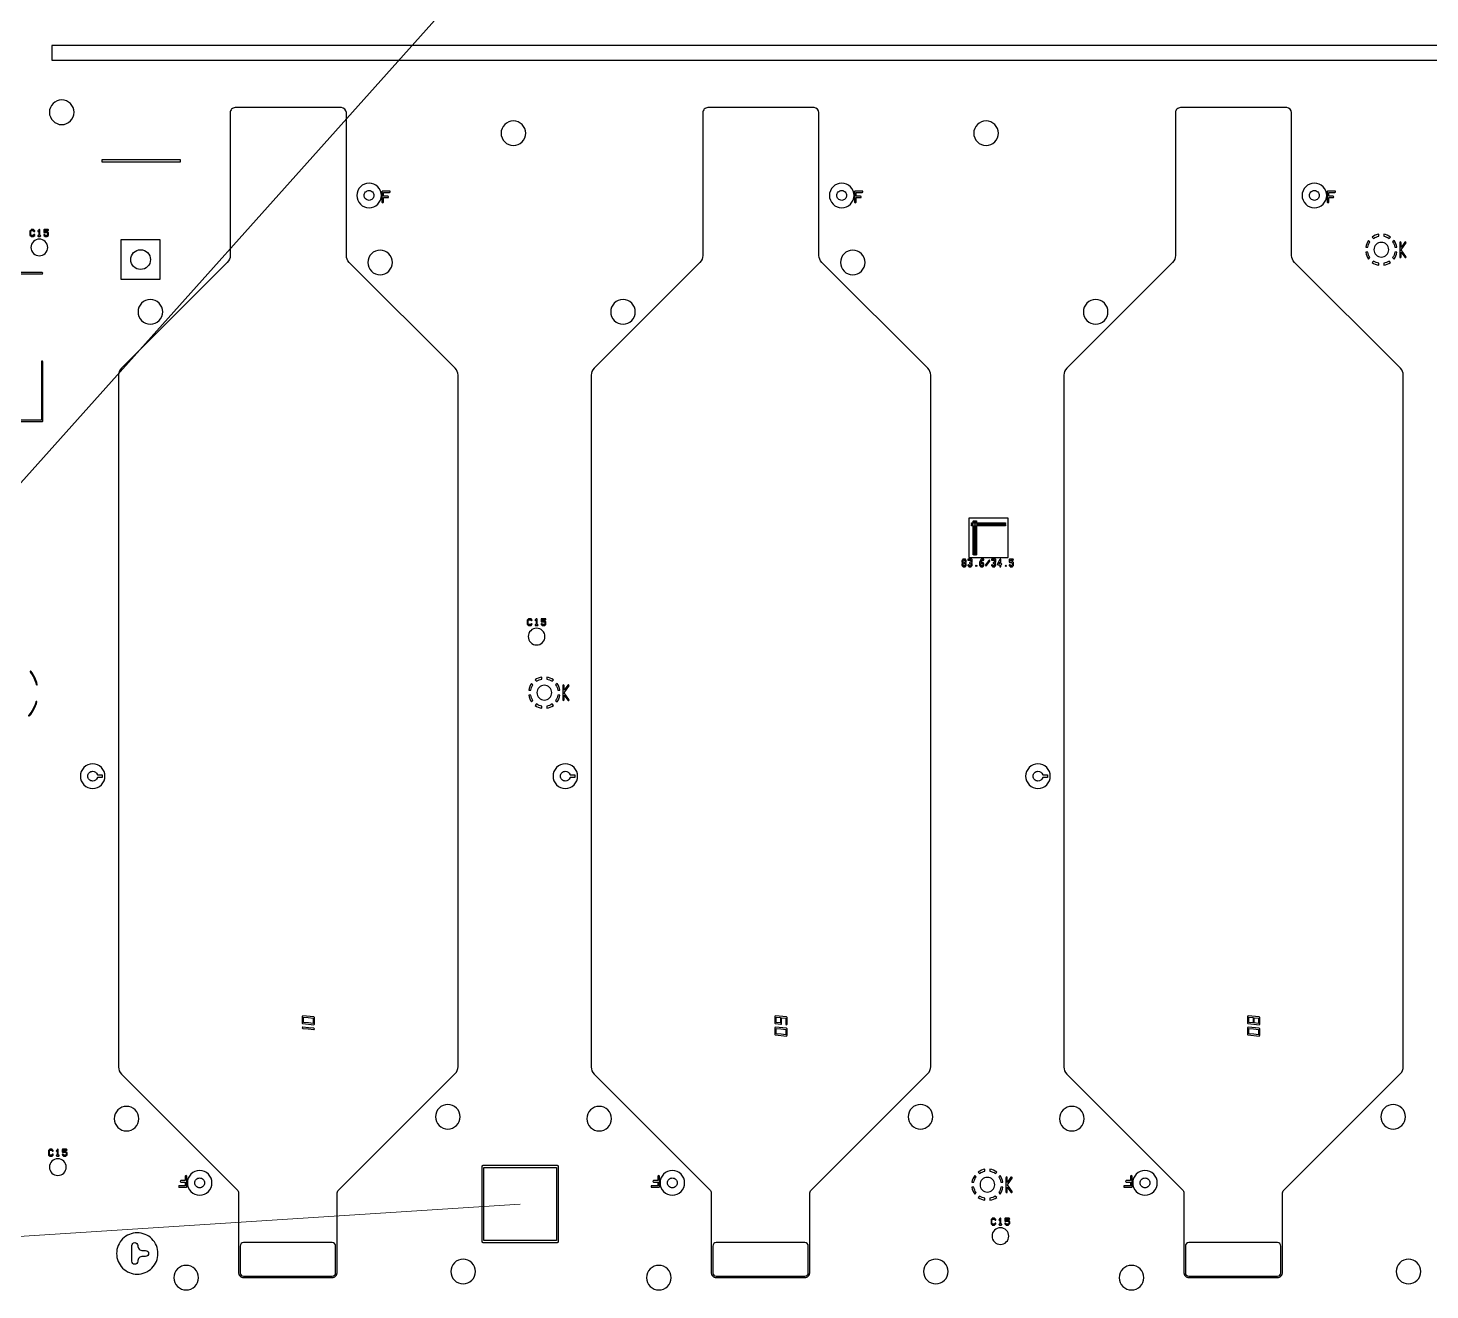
# Model space of a CAD drawing. Extents: x 2864 to 3941, y 2420 to 3182.
# Drawn here: x 3542.5 to 3684.9, y 2778.5 to 2906.7 of the extents above; entities that cross this region are included whole.
import ezdxf

# ---------------------------------------------------------------- set-up
doc = ezdxf.new("R2010")
doc.units = 0
doc.layers.add('btr2_panel_layer1', color=7, linetype='Continuous')
doc.layers.add('susa-b_layer0', color=1, linetype='Continuous')
doc.layers.add('備註', color=1, linetype='Continuous', lineweight=0)

msp = doc.modelspace()

# ---------------------------------------------------------------- linework, layer by layer
at = {"layer": 'btr2_panel_layer1'}
for p, q in [((3543.63496, 2885.52767), (3543.7343, 2885.52767)), ((3678.77217, 2884.97334), (3678.62873, 2885.11678)), ((3679.67299, 2885.55358), (3679.67299, 2885.75643)), ((3678.62874, 2883.23538), (3678.77217, 2883.37882)), ((3641.09293, 2852.29758), (3641.17168, 2852.44634)), ((3641.17168, 2852.29758), (3641.09293, 2852.29758)), ((3641.17168, 2852.44634), (3641.17168, 2852.29758)), ((3594.13839, 2845.98706), (3594.23773, 2845.98706)), ((3594.67299, 2840.55358), (3594.67299, 2840.75643)), ((3593.77217, 2839.97334), (3593.62873, 2840.11678)), ((3593.62874, 2838.23538), (3593.77217, 2838.37882)), ((3545.51284, 2792.08404), (3545.61218, 2792.08404)), ((3639.67299, 2790.55358), (3639.67299, 2790.75643)), ((3638.77217, 2789.97334), (3638.62873, 2790.11678)), ((3638.62874, 2788.23538), (3638.77217, 2788.37882)), ((3641.23583, 2785.07823), (3641.33517, 2785.07823))]:
    msp.add_line(p, q, dxfattribs=at)
at = {"layer": 'btr2_panel_layer1', "linetype": 'Continuous'}
for points in [[(3784.92299, 2903.42608), (3784.92299, 2904.92608), (3544.92299, 2904.92608), (3544.92299, 2903.42608)], [(3557.9889, 2893.11439), (3557.9889, 2893.31439), (3549.9889, 2893.31439), (3549.9889, 2893.11439)], [(3555.92299, 2881.17608), (3555.92299, 2885.17608), (3551.92299, 2885.17608), (3551.92299, 2881.17608)], [(3642.03327, 2852.89242), (3642.03327, 2856.89242), (3638.03327, 2856.89242), (3638.03327, 2852.89242)], [(3638.60918, 2856.31611), (3638.60918, 2856.35062), (3638.57467, 2856.35062), (3638.57467, 2856.31611)], [(3638.60918, 2856.19801), (3638.60918, 2856.23252), (3638.57467, 2856.23252), (3638.57467, 2856.19801)], [(3638.72728, 2856.31611), (3638.72728, 2856.35062), (3638.69277, 2856.35062), (3638.69277, 2856.31611)], [(3638.72728, 2856.19801), (3638.72728, 2856.23252), (3638.69277, 2856.23252), (3638.69277, 2856.19801)], [(3637.65115, 2852.48179), (3637.60059, 2852.41016), (3637.50383, 2852.41016), (3637.45327, 2852.48179), (3637.45327, 2852.55629), (3637.50383, 2852.62791), (3637.60059, 2852.62791), (3637.65115, 2852.55629)], [(3637.65115, 2852.14404), (3637.60059, 2852.07242), (3637.50383, 2852.07242), (3637.45327, 2852.14404), (3637.45327, 2852.21854), (3637.50383, 2852.29016), (3637.60059, 2852.29016), (3637.65115, 2852.21854)], [(3639.45115, 2852.14404), (3639.40059, 2852.07242), (3639.30383, 2852.07242), (3639.25327, 2852.14404), (3639.25327, 2852.29016), (3639.40059, 2852.29016), (3639.45115, 2852.21854)], [(3571.44865, 2805.56919), (3570.9655, 2805.61674), (3570.47011, 2805.6655), (3570.47011, 2806.20513), (3570.95309, 2806.1576), (3570.95326, 2806.15758), (3571.44865, 2806.10882)], [(3618.89688, 2805.62349), (3618.47011, 2805.6655), (3618.47011, 2806.20513), (3618.89688, 2806.16313)], [(3666.89688, 2805.62349), (3666.47011, 2805.6655), (3666.47011, 2806.20513), (3666.89688, 2806.16313)], [(3667.44865, 2805.56919), (3667.02188, 2805.61119), (3667.02188, 2806.15083), (3667.44865, 2806.10882)], [(3619.44865, 2804.41919), (3618.9655, 2804.46674), (3618.47011, 2804.5155), (3618.47011, 2805.05513), (3618.95309, 2805.0076), (3618.95326, 2805.00758), (3619.44865, 2804.95882)], [(3667.44865, 2804.41919), (3666.9655, 2804.46674), (3666.47011, 2804.5155), (3666.47011, 2805.05513), (3666.95309, 2805.0076), (3666.95326, 2805.00758), (3667.44865, 2804.95882)], [(3596.16995, 2783.51943), (3588.76995, 2783.51943), (3588.76995, 2790.91943), (3596.16995, 2790.91943)]]:
    msp.add_lwpolyline(points, close=True, dxfattribs=at)
for points in [[(3547.1644, 2898.14506, 0.414215), (3545.9144, 2899.39506, 0.414215), (3544.6644, 2898.14506, 0.414215), (3545.9144, 2896.89506, 0.414215)], [(3586.16006, 2801.17197), (3586.16006, 2871.43116, 0.198849), (3585.8672, 2872.13805), (3575.11182, 2882.89342, -0.198916), (3574.81896, 2883.60056), (3574.81896, 2898.11361, 0.414068), (3574.31884, 2898.61348), (3563.52384, 2898.61348, 0.414218), (3563.02396, 2898.11361), (3563.02396, 2883.60056, -0.198916), (3562.7311, 2882.89342), (3551.97877, 2872.14109, 0.198916), (3551.68591, 2871.43396), (3551.68591, 2801.13412, 0.198917), (3551.97877, 2800.42699), (3563.73302, 2788.67273, -0.198625), (3563.87918, 2788.31957), (3563.87918, 2780.23882, 0.414364), (3564.37931, 2779.73869), (3573.37929, 2779.73869, 0.414217), (3573.87916, 2780.23882), (3573.87916, 2788.26978, -0.198853), (3574.02562, 2788.62326), (3585.8672, 2800.46483, 0.198917)], [(3593.03473, 2896.01539, 0.414215), (3591.78473, 2897.26539, 0.414215), (3590.53473, 2896.01539, 0.414215), (3591.78473, 2894.76539, 0.414215)], [(3634.16006, 2801.17197), (3634.16006, 2871.43116, 0.198849), (3633.8672, 2872.13805), (3623.11182, 2882.89342, -0.198916), (3622.81896, 2883.60056), (3622.81896, 2898.11361, 0.414068), (3622.31884, 2898.61348), (3611.52384, 2898.61348, 0.414218), (3611.02396, 2898.11361), (3611.02396, 2883.60056, -0.198916), (3610.7311, 2882.89342), (3599.97877, 2872.14109, 0.198916), (3599.68591, 2871.43396), (3599.68591, 2801.13412, 0.198917), (3599.97877, 2800.42699), (3611.73302, 2788.67273, -0.198625), (3611.87918, 2788.31957), (3611.87918, 2780.23882, 0.414364), (3612.37931, 2779.73869), (3621.37929, 2779.73869, 0.414217), (3621.87916, 2780.23882), (3621.87916, 2788.26978, -0.198853), (3622.02562, 2788.62326), (3633.8672, 2800.46483, 0.198917)], [(3641.03473, 2896.01539, 0.414215), (3639.78473, 2897.26539, 0.414215), (3638.53473, 2896.01539, 0.414215), (3639.78473, 2894.76539, 0.414215)], [(3682.16006, 2801.17197), (3682.16006, 2871.43116, 0.198849), (3681.8672, 2872.13805), (3671.11182, 2882.89342, -0.198916), (3670.81896, 2883.60056), (3670.81896, 2898.11361, 0.414068), (3670.31884, 2898.61348), (3659.52384, 2898.61348, 0.414218), (3659.02396, 2898.11361), (3659.02396, 2883.60056, -0.198916), (3658.7311, 2882.89342), (3647.97877, 2872.14109, 0.198916), (3647.68591, 2871.43396), (3647.68591, 2801.13412, 0.198917), (3647.97877, 2800.42699), (3659.73302, 2788.67273, -0.198625), (3659.87918, 2788.31957), (3659.87918, 2780.23882, 0.414364), (3660.37931, 2779.73869), (3669.37929, 2779.73869, 0.414217), (3669.87916, 2780.23882), (3669.87916, 2788.26978, -0.198853), (3670.02562, 2788.62326), (3681.8672, 2800.46483, 0.198917)], [(3578.37788, 2889.69478, 0.414215), (3577.12788, 2890.94478, 0.414215), (3575.87788, 2889.69478, 0.414215), (3577.12788, 2888.44478, 0.414215)], [(3577.62788, 2889.69478, -0.414217), (3577.12788, 2889.19478, -0.414217), (3576.62788, 2889.69478, -0.414217), (3577.12788, 2890.19478, -0.414217)], [(3626.37788, 2889.69478, 0.414215), (3625.12788, 2890.94478, 0.414215), (3623.87788, 2889.69478, 0.414215), (3625.12788, 2888.44478, 0.414215)], [(3625.62788, 2889.69478, -0.414217), (3625.12788, 2889.19478, -0.414217), (3624.62788, 2889.69478, -0.414217), (3625.12788, 2890.19478, -0.414217)], [(3674.37788, 2889.69478, 0.414215), (3673.12788, 2890.94478, 0.414215), (3671.87788, 2889.69478, 0.414215), (3673.12788, 2888.44478, 0.414215)], [(3673.62788, 2889.69478, -0.414217), (3673.12788, 2889.19478, -0.414217), (3672.62788, 2889.69478, -0.414217), (3673.12788, 2890.19478, -0.414217)], [(3543.16899, 2885.64165, 1), (3543.09828, 2885.71236), (3543.01359, 2885.62767), (3542.85633, 2885.62767), (3542.78629, 2885.69772), (3542.78629, 2886.05365), (3542.85633, 2886.12369), (3543.01359, 2886.12369), (3543.09828, 2886.039, 1), (3543.16899, 2886.10971), (3543.06981, 2886.20889, 0.200121), (3543.0343, 2886.22369), (3542.83562, 2886.22369, 0.200121), (3542.80011, 2886.20889), (3542.70109, 2886.10987, 0.200121), (3542.68629, 2886.07436), (3542.68629, 2885.67701, 0.200121), (3542.70109, 2885.6415), (3542.80011, 2885.54247, 0.200121), (3542.83562, 2885.52767), (3543.0343, 2885.52767, 0.200121), (3543.06981, 2885.54247)], [(3544.58364, 2885.67701), (3544.58364, 2885.87568, 0.200121), (3544.56884, 2885.91119), (3544.46981, 2886.01022, 0.200121), (3544.4343, 2886.02502), (3544.18629, 2886.02502), (3544.18629, 2886.12369), (3544.53364, 2886.12369, 1), (3544.53364, 2886.22369), (3544.13629, 2886.22369, 0.414253), (3544.08629, 2886.17369), (3544.08629, 2885.97502, 0.414253), (3544.13629, 2885.92502), (3544.41359, 2885.92502), (3544.48364, 2885.85497), (3544.48364, 2885.69772), (3544.41359, 2885.62767), (3544.25633, 2885.62767), (3544.17164, 2885.71236, 1), (3544.10093, 2885.64165), (3544.20011, 2885.54247, 0.200121), (3544.23562, 2885.52767), (3544.4343, 2885.52767, 0.200121), (3544.46981, 2885.54247), (3544.56884, 2885.6415, 0.200121)], [(3544.49026, 2884.41102, 0.414215), (3543.64026, 2885.26102, 0.414215), (3542.79026, 2884.41102, 0.414215), (3543.64026, 2883.56102, 0.414215)], [(3680.67299, 2884.17608, 0.414216), (3679.92299, 2884.92608, 0.414216), (3679.17299, 2884.17608, 0.414216), (3679.92299, 2883.42608, 0.414216)], [(3554.92299, 2883.17608, -0.414216), (3553.92299, 2882.17608, -0.414216), (3552.92299, 2883.17608, -0.414216), (3553.92299, 2884.17608, -0.414216)], [(3579.49662, 2882.88402, 0.414215), (3578.24662, 2884.13402, 0.414215), (3576.99662, 2882.88402, 0.414215), (3578.24662, 2881.63402, 0.414215)], [(3627.49662, 2882.88402, 0.414215), (3626.24662, 2884.13402, 0.414215), (3624.99662, 2882.88402, 0.414215), (3626.24662, 2881.63402, 0.414215)], [(3556.16743, 2877.8672, 0.414215), (3554.91743, 2879.1172, 0.414215), (3553.66743, 2877.8672, 0.414215), (3554.91743, 2876.6172, 0.414215)], [(3604.16743, 2877.8672, 0.414215), (3602.91743, 2879.1172, 0.414215), (3601.66743, 2877.8672, 0.414215), (3602.91743, 2876.6172, 0.414215)], [(3652.16743, 2877.8672, 0.414215), (3650.91743, 2879.1172, 0.414215), (3649.66743, 2877.8672, 0.414215), (3650.91743, 2876.6172, 0.414215)], [(3641.72957, 2856.11442), (3638.81087, 2856.11442), (3638.81087, 2853.19571, -1), (3638.72728, 2853.19571), (3638.72728, 2856.11442), (3638.69277, 2856.11442), (3638.69277, 2853.19571, -1), (3638.60918, 2853.19571), (3638.60918, 2856.11442), (3638.57467, 2856.11442), (3638.57467, 2853.19571, -1), (3638.49108, 2853.19571), (3638.49108, 2856.11442), (3638.33337, 2856.11442, -1), (3638.33337, 2856.19801), (3638.49108, 2856.19801), (3638.49108, 2856.23252), (3638.33337, 2856.23252, -1), (3638.33337, 2856.31611), (3638.49108, 2856.31611), (3638.49108, 2856.35062), (3638.33337, 2856.35062, -1), (3638.33337, 2856.43421), (3638.49108, 2856.43421), (3638.49108, 2856.59192, -1), (3638.57467, 2856.59192), (3638.57467, 2856.43421), (3638.60918, 2856.43421), (3638.60918, 2856.59192, -1), (3638.69277, 2856.59192), (3638.69277, 2856.43421), (3638.72728, 2856.43421), (3638.72728, 2856.59192, -1), (3638.81087, 2856.59192), (3638.81087, 2856.43421), (3641.72957, 2856.43421, -1), (3641.72957, 2856.35062), (3638.81087, 2856.35062), (3638.81087, 2856.31611), (3641.72957, 2856.31611, -1), (3641.72957, 2856.23252), (3638.81087, 2856.23252), (3638.81087, 2856.19801), (3641.72957, 2856.19801, -1)], [(3637.77115, 2852.125), (3637.77115, 2852.23758, 0.156474), (3637.75996, 2852.27247), (3637.70512, 2852.35016), (3637.75996, 2852.42786, 0.156461), (3637.77115, 2852.46275), (3637.77115, 2852.57533, 0.156474), (3637.75996, 2852.61022), (3637.6809, 2852.72222, 0.245285), (3637.63168, 2852.74791), (3637.47274, 2852.74791, 0.245298), (3637.42352, 2852.72222), (3637.34446, 2852.61022, 0.156461), (3637.33327, 2852.57533), (3637.33327, 2852.46275, 0.156474), (3637.34446, 2852.42786), (3637.3993, 2852.35016), (3637.34446, 2852.27247, 0.156461), (3637.33327, 2852.23758), (3637.33327, 2852.125, 0.156474), (3637.34446, 2852.09011), (3637.42352, 2851.9781, 0.245285), (3637.47274, 2851.95242), (3637.63168, 2851.95242, 0.245298), (3637.6809, 2851.9781), (3637.75996, 2852.09011, 0.156461)], [(3638.37115, 2852.125), (3638.37115, 2852.23758, 0.156474), (3638.35996, 2852.27247), (3638.30512, 2852.35016), (3638.35996, 2852.42786, 0.156461), (3638.37115, 2852.46275), (3638.37115, 2852.68791, 0.414245), (3638.31115, 2852.74791), (3637.99327, 2852.74791, 1), (3637.99327, 2852.62791), (3638.25115, 2852.62791), (3638.25115, 2852.48179), (3638.20059, 2852.41016), (3638.15221, 2852.41016, 1), (3638.15221, 2852.29016), (3638.20059, 2852.29016), (3638.25115, 2852.21854), (3638.25115, 2852.14404), (3638.20059, 2852.07242), (3638.10383, 2852.07242), (3638.04229, 2852.1596, 1), (3637.94425, 2852.0904), (3638.02352, 2851.9781, 0.245285), (3638.07274, 2851.95242), (3638.23168, 2851.95242, 0.245298), (3638.2809, 2851.9781), (3638.35996, 2852.09011, 0.156461)], [(3640.16017, 2852.54073, 1), (3640.06213, 2852.60993), (3639.74425, 2852.1596, 1), (3639.84229, 2852.0904)], [(3640.77115, 2852.125), (3640.77115, 2852.23758, 0.156474), (3640.75996, 2852.27247), (3640.70512, 2852.35016), (3640.75996, 2852.42786, 0.156461), (3640.77115, 2852.46275), (3640.77115, 2852.68791, 0.414245), (3640.71115, 2852.74791), (3640.39327, 2852.74791, 1), (3640.39327, 2852.62791), (3640.65115, 2852.62791), (3640.65115, 2852.48179), (3640.60059, 2852.41016), (3640.55221, 2852.41016, 1), (3640.55221, 2852.29016), (3640.60059, 2852.29016), (3640.65115, 2852.21854), (3640.65115, 2852.14404), (3640.60059, 2852.07242), (3640.50383, 2852.07242), (3640.44229, 2852.1596, 1), (3640.34425, 2852.0904), (3640.42352, 2851.9781, 0.245285), (3640.47274, 2851.95242), (3640.63168, 2851.95242, 0.245298), (3640.6809, 2851.9781), (3640.75996, 2852.09011, 0.156461)], [(3641.31115, 2852.17758, 1), (3641.31115, 2852.29758), (3641.29168, 2852.29758), (3641.29168, 2852.68791, 0.782945), (3641.17859, 2852.71586), (3640.94031, 2852.26578, 0.565966), (3640.99327, 2852.17758), (3641.17168, 2852.17758), (3641.17168, 2852.01242, 1), (3641.29168, 2852.01242), (3641.29168, 2852.17758)], [(3642.57115, 2852.125), (3642.57115, 2852.35016, 0.156474), (3642.55996, 2852.38505), (3642.4809, 2852.49706, 0.245285), (3642.43168, 2852.52275), (3642.25327, 2852.52275), (3642.25327, 2852.62791), (3642.51115, 2852.62791, 1), (3642.51115, 2852.74791), (3642.19327, 2852.74791, 0.414245), (3642.13327, 2852.68791), (3642.13327, 2852.46275, 0.414245), (3642.19327, 2852.40275), (3642.40059, 2852.40275), (3642.45115, 2852.33112), (3642.45115, 2852.14404), (3642.40059, 2852.07242), (3642.30383, 2852.07242), (3642.24229, 2852.1596, 1), (3642.14425, 2852.0904), (3642.22352, 2851.9781, 0.245285), (3642.27274, 2851.95242), (3642.43168, 2851.95242, 0.245298), (3642.4809, 2851.9781), (3642.55996, 2852.09011, 0.156461)], [(3593.67242, 2846.10105, 1), (3593.60171, 2846.17176), (3593.51702, 2846.08706), (3593.35977, 2846.08706), (3593.28972, 2846.15711), (3593.28972, 2846.51304), (3593.35977, 2846.58309), (3593.51702, 2846.58309), (3593.60171, 2846.4984, 1), (3593.67242, 2846.56911), (3593.57324, 2846.66829, 0.200121), (3593.53773, 2846.68309), (3593.33906, 2846.68309, 0.200121), (3593.30355, 2846.66829), (3593.20452, 2846.56926, 0.200121), (3593.18972, 2846.53375), (3593.18972, 2846.1364, 0.200121), (3593.20452, 2846.10089), (3593.30355, 2846.00186, 0.200121), (3593.33906, 2845.98706), (3593.53773, 2845.98706, 0.200121), (3593.57324, 2846.00186)], [(3595.08707, 2846.1364), (3595.08707, 2846.33508, 0.200121), (3595.07227, 2846.37059), (3594.97324, 2846.46961, 0.200121), (3594.93773, 2846.48441), (3594.68972, 2846.48441), (3594.68972, 2846.58309), (3595.03707, 2846.58309, 1), (3595.03707, 2846.68309), (3594.63972, 2846.68309, 0.414253), (3594.58972, 2846.63309), (3594.58972, 2846.43441, 0.414253), (3594.63972, 2846.38441), (3594.91702, 2846.38441), (3594.98707, 2846.31437), (3594.98707, 2846.15711), (3594.91702, 2846.08706), (3594.75977, 2846.08706), (3594.67507, 2846.17176, 1), (3594.60436, 2846.10105), (3594.70355, 2846.00186, 0.200121), (3594.73906, 2845.98706), (3594.93773, 2845.98706, 0.200121), (3594.97324, 2846.00186), (3595.07227, 2846.10089, 0.200121)], [(3594.99364, 2844.87042, 0.414215), (3594.14364, 2845.72042, 0.414215), (3593.29364, 2844.87042, 0.414215), (3594.14364, 2844.02042, 0.414215)], [(3595.67299, 2839.17608, 0.414216), (3594.92299, 2839.92608, 0.414216), (3594.17299, 2839.17608, 0.414216), (3594.92299, 2838.42608, 0.414216)], [(3550.30742, 2830.69013, 0.414215), (3549.05742, 2831.94013, 0.414215), (3547.80742, 2830.69013, 0.414215), (3549.05742, 2829.44013, 0.414215)], [(3598.30742, 2830.69013, 0.414215), (3597.05742, 2831.94013, 0.414215), (3595.80742, 2830.69013, 0.414215), (3597.05742, 2829.44013, 0.414215)], [(3646.30742, 2830.69013, 0.414215), (3645.05742, 2831.94013, 0.414215), (3643.80742, 2830.69013, 0.414215), (3645.05742, 2829.44013, 0.414215)], [(3550.00857, 2830.54013), (3549.53439, 2830.54013, -0.327544), (3549.05742, 2830.19013, -0.414217), (3548.55742, 2830.69013, -0.414217), (3549.05742, 2831.19013, -0.327542), (3549.53439, 2830.84013), (3550.00857, 2830.84013)], [(3598.00857, 2830.54013), (3597.53439, 2830.54013, -0.327544), (3597.05742, 2830.19013, -0.414217), (3596.55742, 2830.69013, -0.414217), (3597.05742, 2831.19013, -0.327542), (3597.53439, 2830.84013), (3598.00857, 2830.84013)], [(3646.00857, 2830.54013), (3645.53439, 2830.54013, -0.327544), (3645.05742, 2830.19013, -0.414217), (3644.55742, 2830.69013, -0.414217), (3645.05742, 2831.19013, -0.327542), (3645.53439, 2830.84013), (3646.00857, 2830.84013)], [(3571.57365, 2805.50051), (3571.57365, 2806.16519, 0.387065), (3571.51727, 2806.22767), (3570.41373, 2806.33628, 0.444303), (3570.34512, 2806.27386), (3570.34512, 2805.60912, 0.387065), (3570.40149, 2805.54665), (3571.50503, 2805.43804, 0.444609)], [(3619.57365, 2805.50024), (3619.57365, 2806.16519, 0.387065), (3619.51727, 2806.22767), (3618.41373, 2806.33628, 0.444303), (3618.34512, 2806.27386), (3618.34512, 2805.60912, 0.387065), (3618.40149, 2805.54665), (3618.95326, 2805.49234, 0.444609), (3619.02188, 2805.55482), (3619.02188, 2806.15083), (3619.44865, 2806.10882), (3619.44865, 2805.50024, 1)], [(3667.57365, 2805.50051), (3667.57365, 2806.16519, 0.387065), (3667.51727, 2806.22767), (3666.41373, 2806.33628, 0.444303), (3666.34512, 2806.27386), (3666.34512, 2805.60912, 0.387065), (3666.40149, 2805.54665), (3667.50503, 2805.43804, 0.444609)], [(3571.51727, 2805.07767), (3570.9655, 2805.13197), (3570.96533, 2805.13199), (3570.41373, 2805.18628, 1), (3570.40149, 2805.06188), (3570.95309, 2805.0076), (3570.95326, 2805.00758), (3571.50503, 2804.95327, 1)], [(3619.57365, 2804.35051), (3619.57365, 2805.01519, 0.387065), (3619.51727, 2805.07767), (3618.41373, 2805.18628, 0.444303), (3618.34512, 2805.12386), (3618.34512, 2804.45912, 0.387065), (3618.40149, 2804.39665), (3619.50503, 2804.28804, 0.444609)], [(3667.57365, 2804.35051), (3667.57365, 2805.01519, 0.387065), (3667.51727, 2805.07767), (3666.41373, 2805.18628, 0.444303), (3666.34512, 2805.12386), (3666.34512, 2804.45912, 0.387065), (3666.40149, 2804.39665), (3667.50503, 2804.28804, 0.444609)], [(3553.75143, 2795.88785, 0.414215), (3552.50143, 2797.13785, 0.414215), (3551.25143, 2795.88785, 0.414215), (3552.50143, 2794.63785, 0.414215)], [(3586.37423, 2796.08525, 0.414215), (3585.12423, 2797.33525, 0.414215), (3583.87423, 2796.08525, 0.414215), (3585.12423, 2794.83525, 0.414215)], [(3601.75143, 2795.88785, 0.414215), (3600.50143, 2797.13785, 0.414215), (3599.25143, 2795.88785, 0.414215), (3600.50143, 2794.63785, 0.414215)], [(3634.37423, 2796.08525, 0.414215), (3633.12423, 2797.33525, 0.414215), (3631.87423, 2796.08525, 0.414215), (3633.12423, 2794.83525, 0.414215)], [(3649.75143, 2795.88785, 0.414215), (3648.50143, 2797.13785, 0.414215), (3647.25143, 2795.88785, 0.414215), (3648.50143, 2794.63785, 0.414215)], [(3682.37423, 2796.08525, 0.414215), (3681.12423, 2797.33525, 0.414215), (3679.87423, 2796.08525, 0.414215), (3681.12423, 2794.83525, 0.414215)], [(3545.04687, 2792.19802, 1), (3544.97616, 2792.26873), (3544.89147, 2792.18404), (3544.73422, 2792.18404), (3544.66417, 2792.25408), (3544.66417, 2792.61001), (3544.73422, 2792.68006), (3544.89147, 2792.68006), (3544.97616, 2792.59537, 1), (3545.04687, 2792.66608), (3544.94769, 2792.76526, 0.200121), (3544.91218, 2792.78006), (3544.71351, 2792.78006, 0.200121), (3544.678, 2792.76526), (3544.57897, 2792.66623, 0.200121), (3544.56417, 2792.63072), (3544.56417, 2792.23337, 0.200121), (3544.57897, 2792.19786), (3544.678, 2792.09884, 0.200121), (3544.71351, 2792.08404), (3544.91218, 2792.08404, 0.200121), (3544.94769, 2792.09884)], [(3546.46152, 2792.23337), (3546.46152, 2792.43205, 0.200121), (3546.44672, 2792.46756), (3546.34769, 2792.56659, 0.200121), (3546.31218, 2792.58139), (3546.06417, 2792.58139), (3546.06417, 2792.68006), (3546.41152, 2792.68006, 1), (3546.41152, 2792.78006), (3546.01417, 2792.78006, 0.414253), (3545.96417, 2792.73006), (3545.96417, 2792.53139, 0.414253), (3546.01417, 2792.48139), (3546.29147, 2792.48139), (3546.36152, 2792.41134), (3546.36152, 2792.25408), (3546.29147, 2792.18404), (3546.13422, 2792.18404), (3546.04952, 2792.26873, 1), (3545.97881, 2792.19802), (3546.078, 2792.09884, 0.200121), (3546.11351, 2792.08404), (3546.31218, 2792.08404, 0.200121), (3546.34769, 2792.09884), (3546.44672, 2792.19786, 0.200121)], [(3546.36809, 2790.96739, 0.414215), (3545.51809, 2791.81739, 0.414215), (3544.66809, 2790.96739, 0.414215), (3545.51809, 2790.11739, 0.414215)], [(3561.17374, 2789.36911, 0.414215), (3559.92374, 2790.61911, 0.414215), (3558.67374, 2789.36911, 0.414215), (3559.92374, 2788.11911, 0.414215)], [(3596.36995, 2783.41943), (3596.36995, 2791.01943, 0.414228), (3596.26995, 2791.11943), (3588.66995, 2791.11943, 0.414228), (3588.56995, 2791.01943), (3588.56995, 2783.41943, 0.414228), (3588.66995, 2783.31943), (3596.26995, 2783.31943, 0.414228)], [(3609.17374, 2789.36911, 0.414215), (3607.92374, 2790.61911, 0.414215), (3606.67374, 2789.36911, 0.414215), (3607.92374, 2788.11911, 0.414215)], [(3657.17374, 2789.36911, 0.414215), (3655.92374, 2790.61911, 0.414215), (3654.67374, 2789.36911, 0.414215), (3655.92374, 2788.11911, 0.414215)], [(3558.61558, 2788.99688), (3558.61558, 2789.5184), (3558.61558, 2790.03992, 1), (3558.46558, 2790.03992), (3558.46558, 2789.5934), (3558.01906, 2789.5934, 1), (3558.01906, 2789.4434), (3558.46558, 2789.4434), (3558.46558, 2789.07188), (3557.84522, 2789.07188, 1), (3557.84522, 2788.92188), (3558.54058, 2788.92188, 0.414241)], [(3560.42374, 2789.36911, -0.414217), (3559.92374, 2788.86911, -0.414217), (3559.42374, 2789.36911, -0.414217), (3559.92374, 2789.86911, -0.414217)], [(3606.61558, 2788.99688), (3606.61558, 2789.5184), (3606.61558, 2790.03992, 1), (3606.46558, 2790.03992), (3606.46558, 2789.5934), (3606.01906, 2789.5934, 1), (3606.01906, 2789.4434), (3606.46558, 2789.4434), (3606.46558, 2789.07188), (3605.84522, 2789.07188, 1), (3605.84522, 2788.92188), (3606.54058, 2788.92188, 0.414241)], [(3608.42374, 2789.36911, -0.414217), (3607.92374, 2788.86911, -0.414217), (3607.42374, 2789.36911, -0.414217), (3607.92374, 2789.86911, -0.414217)], [(3640.67299, 2789.17608, 0.414216), (3639.92299, 2789.92608, 0.414216), (3639.17299, 2789.17608, 0.414216), (3639.92299, 2788.42608, 0.414216)], [(3654.61558, 2788.99688), (3654.61558, 2789.5184), (3654.61558, 2790.03992, 1), (3654.46558, 2790.03992), (3654.46558, 2789.5934), (3654.01906, 2789.5934, 1), (3654.01906, 2789.4434), (3654.46558, 2789.4434), (3654.46558, 2789.07188), (3653.84522, 2789.07188, 1), (3653.84522, 2788.92188), (3654.54058, 2788.92188, 0.414241)], [(3656.42374, 2789.36911, -0.414217), (3655.92374, 2788.86911, -0.414217), (3655.42374, 2789.36911, -0.414217), (3655.92374, 2789.86911, -0.414217)], [(3640.76986, 2785.19221, 1), (3640.69915, 2785.26292), (3640.61446, 2785.17823), (3640.4572, 2785.17823), (3640.38715, 2785.24827), (3640.38715, 2785.6042), (3640.4572, 2785.67425), (3640.61446, 2785.67425), (3640.69915, 2785.58956, 1), (3640.76986, 2785.66027), (3640.67068, 2785.75945, 0.200121), (3640.63517, 2785.77425), (3640.43649, 2785.77425, 0.200121), (3640.40098, 2785.75945), (3640.30195, 2785.66042, 0.200121), (3640.28715, 2785.62491), (3640.28715, 2785.22756, 0.200121), (3640.30195, 2785.19205), (3640.40098, 2785.09303, 0.200121), (3640.43649, 2785.07823), (3640.63517, 2785.07823, 0.200121), (3640.67068, 2785.09303)], [(3642.09108, 2783.96158, 0.414215), (3641.24108, 2784.81158, 0.414215), (3640.39108, 2783.96158, 0.414215), (3641.24108, 2783.11158, 0.414215)], [(3642.1845, 2785.22756), (3642.1845, 2785.42624, 0.200121), (3642.1697, 2785.46175), (3642.07068, 2785.56078, 0.200121), (3642.03517, 2785.57558), (3641.78715, 2785.57558), (3641.78715, 2785.67425), (3642.1345, 2785.67425, 1), (3642.1345, 2785.77425), (3641.73715, 2785.77425, 0.414253), (3641.68715, 2785.72425), (3641.68715, 2785.52558, 0.414253), (3641.73715, 2785.47558), (3642.01446, 2785.47558), (3642.0845, 2785.40553), (3642.0845, 2785.24827), (3642.01446, 2785.17823), (3641.8572, 2785.17823), (3641.77251, 2785.26292, 1), (3641.7018, 2785.19221), (3641.80098, 2785.09303, 0.200121), (3641.83649, 2785.07823), (3642.03517, 2785.07823, 0.200121), (3642.07068, 2785.09303), (3642.1697, 2785.19205, 0.200121)], [(3555.68627, 2782.19557, 0.414215), (3553.58627, 2784.29557, 0.414215), (3551.48627, 2782.19557, 0.414215), (3553.58627, 2780.09557, 0.414215)], [(3554.43627, 2781.89557), (3554.13627, 2781.89557, 0.414217), (3553.63627, 2781.39557, -1), (3553.03627, 2781.39557), (3553.03627, 2782.99557, -1), (3553.63627, 2782.99557, 0.414217), (3554.13627, 2782.49557), (3554.43627, 2782.49557, -1)], [(3559.80883, 2779.73481, 0.414215), (3558.55883, 2780.98481, 0.414215), (3557.30883, 2779.73481, 0.414215), (3558.55883, 2778.48481, 0.414215)], [(3587.92816, 2780.35608, 0.414215), (3586.67816, 2781.60608, 0.414215), (3585.42816, 2780.35608, 0.414215), (3586.67816, 2779.10608, 0.414215)], [(3607.80883, 2779.73481, 0.414215), (3606.55883, 2780.98481, 0.414215), (3605.30883, 2779.73481, 0.414215), (3606.55883, 2778.48481, 0.414215)], [(3635.92816, 2780.35608, 0.414215), (3634.67816, 2781.60608, 0.414215), (3633.42816, 2780.35608, 0.414215), (3634.67816, 2779.10608, 0.414215)], [(3655.80883, 2779.73481, 0.414215), (3654.55883, 2780.98481, 0.414215), (3653.30883, 2779.73481, 0.414215), (3654.55883, 2778.48481, 0.414215)], [(3683.92816, 2780.35608, 0.414215), (3682.67816, 2781.60608, 0.414215), (3681.42816, 2780.35608, 0.414215), (3682.67816, 2779.10608, 0.414215)]]:
    msp.add_lwpolyline(points, format="xyb", close=True, dxfattribs=at)
for points in [[(3579.2064, 2889.99201, 1), (3579.2064, 2890.14201), (3578.51103, 2890.14201, 0.414241), (3578.43603, 2890.06701), (3578.43603, 2889.54549)], [(3627.2064, 2889.99201, 1), (3627.2064, 2890.14201), (3626.51103, 2890.14201, 0.414241), (3626.43603, 2890.06701), (3626.43603, 2889.54549)], [(3675.2064, 2889.99201, 1), (3675.2064, 2890.14201), (3674.51103, 2890.14201, 0.414241), (3674.43603, 2890.06701), (3674.43603, 2889.54549)], [(3578.43603, 2889.54549), (3578.43603, 2889.02397, 1), (3578.58603, 2889.02397), (3578.58603, 2889.47049), (3579.03256, 2889.47049, 1), (3579.03256, 2889.62049), (3578.58603, 2889.62049), (3578.58603, 2889.99201), (3579.2064, 2889.99201)], [(3626.43603, 2889.54549), (3626.43603, 2889.02397, 1), (3626.58603, 2889.02397), (3626.58603, 2889.47049), (3627.03256, 2889.47049, 1), (3627.03256, 2889.62049), (3626.58603, 2889.62049), (3626.58603, 2889.99201), (3627.2064, 2889.99201)], [(3674.43603, 2889.54549), (3674.43603, 2889.02397, 1), (3674.58603, 2889.02397), (3674.58603, 2889.47049), (3675.03256, 2889.47049, 1), (3675.03256, 2889.62049), (3674.58603, 2889.62049), (3674.58603, 2889.99201), (3675.2064, 2889.99201)], [(3543.7343, 2885.52767, 1), (3543.7343, 2885.62767), (3543.68496, 2885.62767), (3543.68496, 2886.17369, 0.669786), (3543.59945, 2886.20889), (3543.50027, 2886.10971, 1), (3543.57098, 2886.039), (3543.58496, 2886.05298)], [(3543.58496, 2886.05298), (3543.58496, 2885.62767), (3543.53562, 2885.62767, 1), (3543.53562, 2885.52767), (3543.63496, 2885.52767)], [(3678.34264, 2884.42608), (3678.54549, 2884.42608, -0.106992), (3678.77217, 2884.97334)], [(3678.98229, 2885.47033), (3679.12573, 2885.3269, -0.106991), (3679.67299, 2885.55358)], [(3680.17299, 2885.75643), (3680.17299, 2885.55358, -0.106992), (3680.72025, 2885.3269), (3680.86368, 2885.47033)], [(3681.21724, 2885.11678), (3681.0738, 2884.97334, -0.106991), (3681.30048, 2884.42608), (3681.50333, 2884.42608)], [(3681.94032, 2884.41165), (3681.94032, 2884.891, 1), (3681.79032, 2884.891), (3681.79032, 2883.4506, 1), (3681.94032, 2883.4506), (3681.94032, 2883.92995)], [(3682.42375, 2883.49318), (3681.95642, 2884.1708), (3682.42375, 2884.84842, 1), (3682.30027, 2884.93358), (3681.94032, 2884.41165)], [(3678.77217, 2883.37882, -0.106993), (3678.54549, 2883.92608), (3678.34264, 2883.92608)], [(3679.67299, 2882.59573), (3679.67299, 2882.79858, -0.106992), (3679.12573, 2883.02527), (3678.98229, 2882.88183)], [(3680.86368, 2882.88183), (3680.72025, 2883.02527, -0.106991), (3680.17299, 2882.79858), (3680.17299, 2882.59573)], [(3681.50333, 2883.92608), (3681.30048, 2883.92608, -0.106992), (3681.0738, 2883.37882), (3681.21724, 2883.23538)], [(3681.94032, 2883.92995), (3682.30027, 2883.40802, 1), (3682.42375, 2883.49318)], [(3537.99849, 2881.71497), (3543.92299, 2881.71497, 1), (3543.92299, 2881.86597), (3537.92299, 2881.86597)], [(3537.92299, 2866.71497), (3543.92299, 2866.71497, 0.414239), (3543.99849, 2866.79047), (3543.99849, 2872.79047, 1), (3543.84749, 2872.79047), (3543.84749, 2866.86597), (3537.92299, 2866.86597)], [(3639.57115, 2852.125), (3639.57115, 2852.23758, 0.156474), (3639.55996, 2852.27247), (3639.4809, 2852.38448, 0.245285), (3639.43168, 2852.41016), (3639.25327, 2852.41016), (3639.25327, 2852.4437), (3639.3833, 2852.62791), (3639.51115, 2852.62791, 1), (3639.51115, 2852.74791), (3639.35221, 2852.74791, 0.245298), (3639.30299, 2852.72222), (3639.14446, 2852.49764, 0.156461), (3639.13327, 2852.46275), (3639.13327, 2852.35016)], [(3639.13327, 2852.35016), (3639.13327, 2852.125, 0.156474), (3639.14446, 2852.09011), (3639.22352, 2851.9781, 0.245285), (3639.27274, 2851.95242), (3639.43168, 2851.95242, 0.245298), (3639.4809, 2851.9781), (3639.55996, 2852.09011, 0.156461), (3639.57115, 2852.125)], [(3594.23773, 2845.98706, 1), (3594.23773, 2846.08706), (3594.18839, 2846.08706), (3594.18839, 2846.63309, 0.669786), (3594.10288, 2846.66829), (3594.0037, 2846.56911, 1), (3594.07441, 2846.4984), (3594.08839, 2846.51238)], [(3594.08839, 2846.51238), (3594.08839, 2846.08706), (3594.03906, 2846.08706, 1), (3594.03906, 2845.98706), (3594.13839, 2845.98706)], [(3542.8011, 2841.33859, 1), (3542.72115, 2841.27852, -0.102768), (3543.32699, 2839.99016, 1), (3543.42425, 2840.01342)], [(3593.98229, 2840.47033), (3594.12573, 2840.3269, -0.106991), (3594.67299, 2840.55358)], [(3595.17299, 2840.75643), (3595.17299, 2840.55358, -0.106992), (3595.72025, 2840.3269), (3595.86368, 2840.47033)], [(3593.34264, 2839.42608), (3593.54549, 2839.42608, -0.106992), (3593.77217, 2839.97334)], [(3593.77217, 2838.37882, -0.106993), (3593.54549, 2838.92608), (3593.34264, 2838.92608)], [(3596.21724, 2840.11678), (3596.0738, 2839.97334, -0.106991), (3596.30048, 2839.42608), (3596.50333, 2839.42608)], [(3596.50333, 2838.92608), (3596.30048, 2838.92608, -0.106992), (3596.0738, 2838.37882), (3596.21724, 2838.23538)], [(3596.94032, 2839.41165), (3596.94032, 2839.891, 1), (3596.79032, 2839.891), (3596.79032, 2838.4506, 1), (3596.94032, 2838.4506), (3596.94032, 2838.92995)], [(3597.42375, 2838.49318), (3596.95642, 2839.1708), (3597.42375, 2839.84842, 1), (3597.30027, 2839.93358), (3596.94032, 2839.41165)], [(3596.94032, 2838.92995), (3597.30027, 2838.40802, 1), (3597.42375, 2838.49318)], [(3543.39577, 2838.22751, 1), (3543.2993, 2838.25386, -0.112739), (3542.56423, 2836.87959, 1), (3542.63969, 2836.81398)], [(3594.67299, 2837.59573), (3594.67299, 2837.79858, -0.106992), (3594.12573, 2838.02527), (3593.98229, 2837.88183)], [(3595.86368, 2837.88183), (3595.72025, 2838.02527, -0.106991), (3595.17299, 2837.79858), (3595.17299, 2837.59573)], [(3545.61218, 2792.08404, 1), (3545.61218, 2792.18404), (3545.56284, 2792.18404), (3545.56284, 2792.73006, 0.669786), (3545.47733, 2792.76526), (3545.37815, 2792.66608, 1), (3545.44886, 2792.59537), (3545.46284, 2792.60935)], [(3545.46284, 2792.60935), (3545.46284, 2792.18404), (3545.41351, 2792.18404, 1), (3545.41351, 2792.08404), (3545.51284, 2792.08404)], [(3638.98229, 2790.47033), (3639.12573, 2790.3269, -0.106991), (3639.67299, 2790.55358)], [(3640.17299, 2790.75643), (3640.17299, 2790.55358, -0.106992), (3640.72025, 2790.3269), (3640.86368, 2790.47033)], [(3638.34264, 2789.42608), (3638.54549, 2789.42608, -0.106992), (3638.77217, 2789.97334)], [(3641.21724, 2790.11678), (3641.0738, 2789.97334, -0.106991), (3641.30048, 2789.42608), (3641.50333, 2789.42608)], [(3641.94032, 2789.41165), (3641.94032, 2789.891, 1), (3641.79032, 2789.891), (3641.79032, 2788.4506, 1), (3641.94032, 2788.4506), (3641.94032, 2788.92995)], [(3642.42375, 2788.49318), (3641.95642, 2789.1708), (3642.42375, 2789.84842, 1), (3642.30027, 2789.93358), (3641.94032, 2789.41165)], [(3638.77217, 2788.37882, -0.106993), (3638.54549, 2788.92608), (3638.34264, 2788.92608)], [(3639.67299, 2787.59573), (3639.67299, 2787.79858, -0.106992), (3639.12573, 2788.02527), (3638.98229, 2787.88183)], [(3640.86368, 2787.88183), (3640.72025, 2788.02527, -0.106991), (3640.17299, 2787.79858), (3640.17299, 2787.59573)], [(3641.50333, 2788.92608), (3641.30048, 2788.92608, -0.106992), (3641.0738, 2788.37882), (3641.21724, 2788.23538)], [(3641.94032, 2788.92995), (3642.30027, 2788.40802, 1), (3642.42375, 2788.49318)], [(3641.33517, 2785.07823, 1), (3641.33517, 2785.17823), (3641.28583, 2785.17823), (3641.28583, 2785.72425, 0.669786), (3641.20032, 2785.75945), (3641.10114, 2785.66027, 1), (3641.17185, 2785.58956), (3641.18583, 2785.60354)], [(3641.18583, 2785.60354), (3641.18583, 2785.17823), (3641.13649, 2785.17823, 1), (3641.13649, 2785.07823), (3641.23583, 2785.07823)]]:
    msp.add_lwpolyline(points, format="xyb", dxfattribs=at)
at = {"layer": 'btr2_panel_layer1'}
for centre in [(3638.79195, 2852.06871), (3641.79195, 2852.06871)]:
    msp.add_circle(centre, 0.06, dxfattribs=at)
for centre, radius, start, end in [((3679.92299, 2884.17608), 1.6, 143.989402, 171.010778), ((3679.92298, 2884.17608), 1.6, 98.989222, 126.010598), ((3679.92299, 2884.17608), 1.6, 53.989402, 81.010778), ((3679.92299, 2884.17608), 1.6, 8.989222, 36.010598), ((3679.92299, 2884.17608), 1.6, 188.989389, 216.010785), ((3679.92299, 2884.17608), 1.6, 323.989402, 351.010778), ((3679.92299, 2884.17608), 1.6, 233.989373, 261.01066), ((3679.92299, 2884.17608), 1.6, 278.989222, 306.010598), ((3539.92297, 2839.17608), 3.60001, 13.449879, 36.919746), ((3594.92298, 2839.17608), 1.6, 98.989222, 126.010598), ((3594.92299, 2839.17608), 1.6, 53.989402, 81.010778), ((3594.92299, 2839.17608), 1.6, 143.989402, 171.010778), ((3594.92299, 2839.17608), 1.6, 188.989389, 216.010785), ((3594.92299, 2839.17608), 1.6, 8.989222, 36.010598), ((3594.92299, 2839.17608), 1.6, 323.989402, 351.010778), ((3539.92298, 2839.17607), 3.6, 318.994101, 344.722898), ((3594.92299, 2839.17608), 1.6, 233.989373, 261.01066), ((3594.92299, 2839.17608), 1.6, 278.989222, 306.010598), ((3639.92298, 2789.17608), 1.6, 98.989222, 126.010598), ((3639.92299, 2789.17608), 1.6, 53.989402, 81.010778), ((3639.92299, 2789.17608), 1.6, 143.989402, 171.010778), ((3639.92299, 2789.17608), 1.6, 8.989222, 36.010598), ((3639.92299, 2789.17608), 1.6, 188.989389, 216.010785), ((3639.92299, 2789.17608), 1.6, 233.989373, 261.01066), ((3639.92299, 2789.17608), 1.6, 278.989222, 306.010598), ((3639.92299, 2789.17608), 1.6, 323.989402, 351.010778)]:
    msp.add_arc(centre, radius, start, end, dxfattribs=at)
at = {"layer": 'susa-b_layer0', "linetype": 'Continuous'}
for points in [[(3573.7293, 2780.23881), (3573.7293, 2782.94518, 0.414219), (3573.37929, 2783.2952), (3564.37931, 2783.2952, 0.414222), (3564.02904, 2782.94518), (3564.02904, 2780.23881, 0.414218), (3564.37931, 2779.88855), (3573.37929, 2779.88855, 0.414217)], [(3621.7293, 2780.23881), (3621.7293, 2782.94518, 0.414219), (3621.37929, 2783.2952), (3612.37931, 2783.2952, 0.414222), (3612.02904, 2782.94518), (3612.02904, 2780.23881, 0.414218), (3612.37931, 2779.88855), (3621.37929, 2779.88855, 0.414217)], [(3669.7293, 2780.23881), (3669.7293, 2782.94518, 0.414219), (3669.37929, 2783.2952), (3660.37931, 2783.2952, 0.414222), (3660.02904, 2782.94518), (3660.02904, 2780.23881, 0.414218), (3660.37931, 2779.88855), (3669.37929, 2779.88855, 0.414217)]]:
    msp.add_lwpolyline(points, format="xyb", close=True, dxfattribs=at)
at = {"layer": '備註'}
for p in [(3592.46995, 2917.21943), (3592.46995, 2787.21943)]:
    msp.add_line(p, (3469.12127, 2779.25852), dxfattribs=at)

doc.saveas('drawing.dxf')
